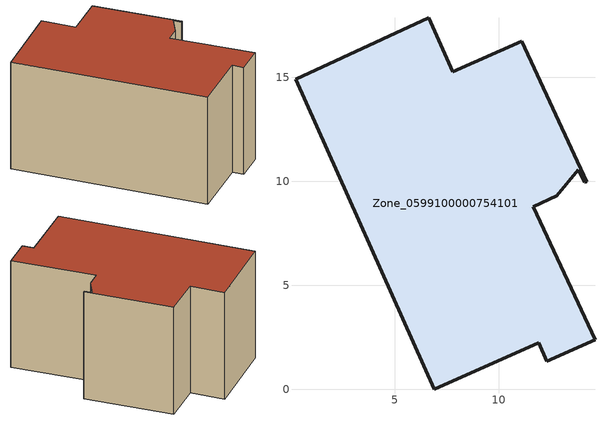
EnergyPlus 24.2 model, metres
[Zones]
Zone_0599100000754101
 floor ground (C_G): 14.24,9.99 14.15,9.95 13.82,10.56 12.79,9.32 11.66,8.79 14.63,2.4 12.32,1.36 11.93,2.25 6.92,0 0.24,14.92 6.63,17.88 7.79,15.26 11.1,16.73 z0
 wall outside (C_F): 6.92,0 11.93,2.25 12.32,1.36 14.63,2.4 11.66,8.79 12.79,9.32 13.82,10.56 14.15,9.95 14.24,9.99 11.1,16.73 7.79,15.26 6.63,17.88 0.24,14.92 6.92,0 z0:9.49
 roof outside (C_R): 11.1,16.73 7.79,15.26 6.63,17.88 0.24,14.92 6.92,0 11.93,2.25 12.32,1.36 14.63,2.4 11.66,8.79 12.79,9.32 13.82,10.56 14.15,9.95 14.24,9.99 z9.49
[BUILDING]
Pand.0599100000754101: North Axis=0; Terrain=City; Loads Convergence Tolerance Value=0.04; Temperature Convergence Tolerance Value=0.4; Solar Distribution=FullExterior; Maximum Number of Warmup Days=25; Minimum Number of Warmup Days=1
[Site:Location]
Rotterdam.The.Hague.AP_ZH_NLD Design_Conditions: Latitude=51.96; Longitude=4.45; Time Zone=1; Elevation=-4.5
[SITE:GROUNDTEMPERATURE:BUILDINGSURFACE]
18, 18, 18, 18, 18, 18, 18, 18, 18, 18, 18, 18
[MATERIAL] Thermal Absorptance=0.9; Solar Absorptance=0.7; Visible Absorptance=0.7
Name | Roughness | Thickness | Conductivity | Density | Specific Heat
G.D.2006-2014 | MediumSmooth | 0.15 | 0.06 | 540 | 1210
F.D.2006-2014 | Rough | 0.3 | 0.12 | 1920 | 840
R.D.2006-2014 | MediumRough | 0.2 | 0.08 | 1500 | 1000
[CONSTRUCTION]
C_G: G.D.2006-2014
C_F: F.D.2006-2014
C_R: R.D.2006-2014
[ZONE]
Zone_0599100000754101: Type=1; Multiplier=1; Ceiling Height=Autocalculate; Volume=Autocalculate; Floor Area=autocalculate; Part of Total Floor Area=Yes
[ZONEINFILTRATION:DESIGNFLOWRATE]
Infil_Zone_0599100000754101: Zone or ZoneList or Space or SpaceList=Zone_0599100000754101; Schedule=AlwaysOn; Design Flow Rate Calculation Method=Flow/Area; Flow Rate per Floor Area=0.0021; Constant Term Coefficient=1; Temperature Term Coefficient=0; Velocity Term Coefficient=0; Velocity Squared Term Coefficient=0
[HVACTEMPLATE:ZONE:IDEALLOADSAIRSYSTEM]
Zone_0599100000754101: Maximum Heating Supply Air Temperature=50; Minimum Cooling Supply Air Temperature=13; Maximum Heating Supply Air Humidity Ratio=0.0156; Minimum Cooling Supply Air Humidity Ratio=0.0077; Heating Limit=NoLimit; Cooling Limit=NoLimit; Dehumidification Control Type=ConstantSensibleHeatRatio; Cooling Sensible Heat Ratio=0.7; Dehumidification Setpoint=60; Humidification Control Type=None; Humidification Setpoint=30; Outdoor Air Method=None; Outdoor Air Flow Rate per Person=0.00944; Outdoor Air Flow Rate per Zone Floor Area=0; Outdoor Air Flow Rate per Zone=0; Demand Controlled Ventilation Type=None; Outdoor Air Economizer Type=NoEconomizer; Heat Recovery Type=None; Sensible Heat Recovery Effectiveness=0.7; Latent Heat Recovery Effectiveness=0.65
[ZONECONTROL:THERMOSTAT]
ThermostatControl_Zone_0599100000754101: Zone or ZoneList=Zone_0599100000754101; Control Type Schedule=DualSetpointControlType; Control 1=Thermostat_Zone_0599100000754101; Temperature Difference Between Cutout And Setpoint=0
[THERMOSTATSETPOINT:DUALSETPOINT]
Thermostat_Zone_0599100000754101: Heating Setpoint Temperature Schedule=HeatingSetpoint_Zone_0599100000754101; Cooling Setpoint Temperature Schedule=CoolingSetpoint_Zone_0599100000754101
[SCHEDULE:COMPACT]
HeatingSetpoint_Zone_0599100000754101: Through: 12/31, For: AllDays, Until: 24:00, 21
CoolingSetpoint_Zone_0599100000754101: Through: 12/31, For: AllDays, Until: 24:00, 24
DualSetpointControlType: Through: 12/31, For: AllDays, Until: 24:00, 4
AlwaysOn: Through: 12/31, For: AllDays, Until: 24:00, 1
